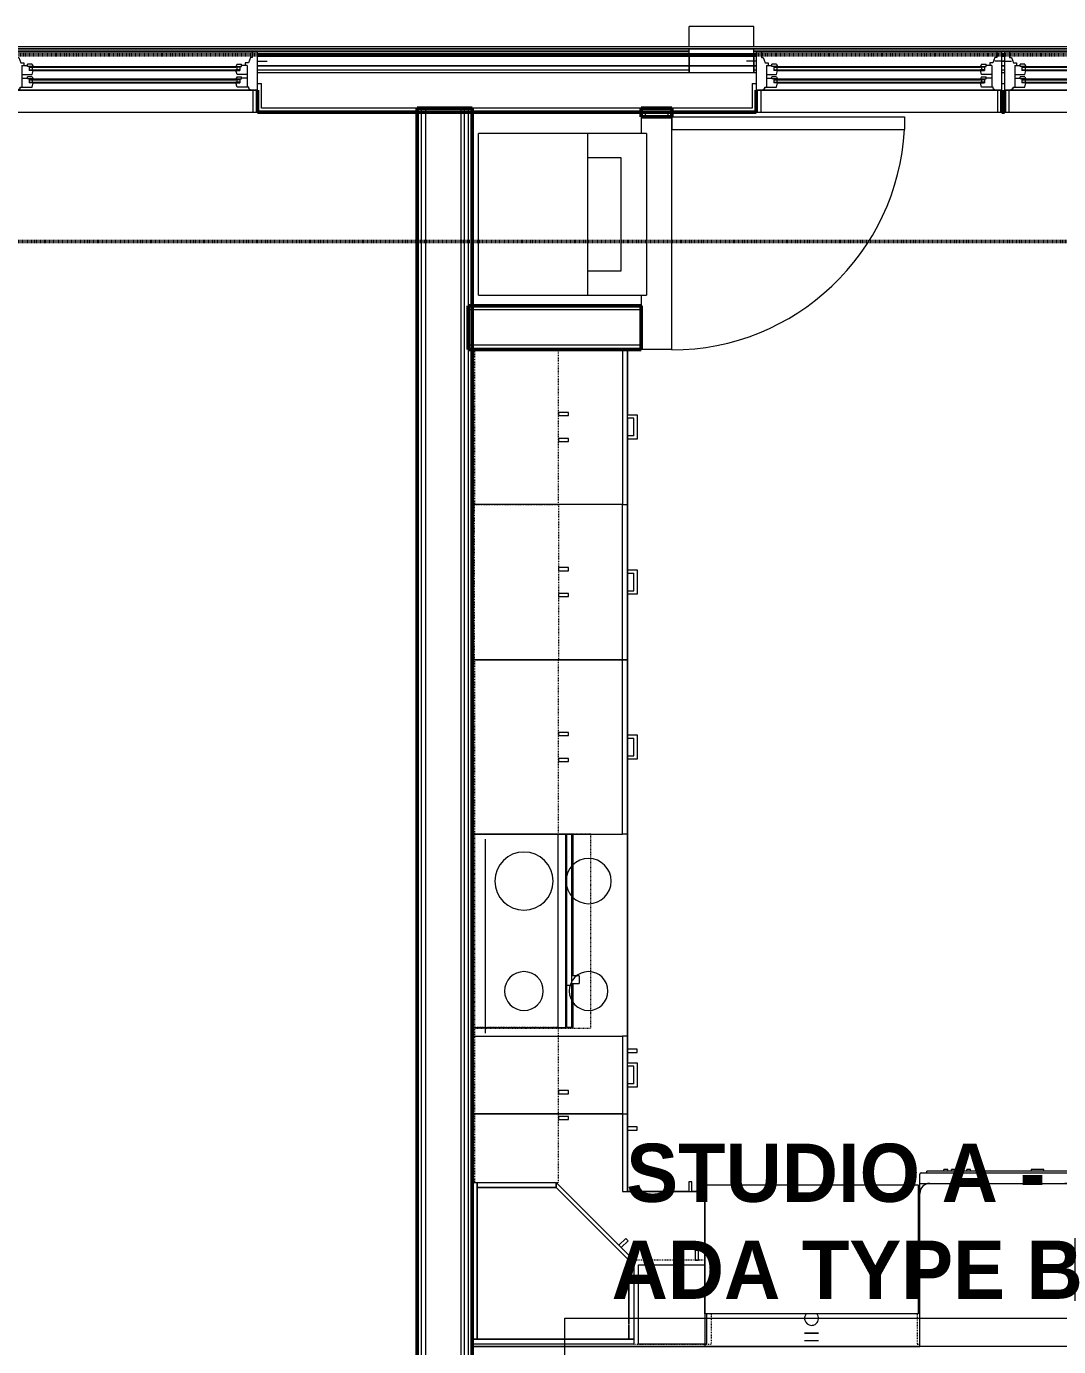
# Model space of a CAD drawing. Header units: inches. Extents: x -4235 to -464, y 9767 to 12347.
# Drawn here: x -3403.4 to -3243.7, y 11918.7 to 12123 of the extents above; entities that cross this region are included whole.
import ezdxf

# ---------------------------------------------------------------- set-up
doc = ezdxf.new("R2010")
doc.units = ezdxf.units.IN
doc.header["$MEASUREMENT"] = 0
for name, pattern in [('Dash', [0.25, 0.125, -0.125]), ('Dash 1_16_', [0.125, 0.0625, -0.0625]), ('Overhead', [0.15625, 0.09375, -0.0625])]:
    doc.linetypes.add(name, pattern=pattern)
for name, color, linetype, lineweight in [('0-1', 7, 'Continuous', 5), ('0-2', 10, 'Continuous', 9), ('A-AREA-IDEN', 2, 'Continuous', 9), ('A-DETL-MBND', 5, 'Continuous', 9), ('A-DOOR-1', 10, 'Continuous', 9), ('A-DOOR-2', 50, 'Continuous', 20), ('A-GENM', 5, 'Continuous', 9), ('A-GLAZ-1', 151, 'Continuous', 9), ('A-GLAZ-2', 151, 'Continuous', 20), ('A-WALL', 113, 'Continuous', 13), ('A-WALL-1', 7, 'Continuous', 50), ('A-WALL-2', 250, 'Continuous', 13), ('A-WALL-3', 10, 'Continuous', 9), ('A-WALL-4', 254, 'Continuous', 9), ('A-WALL-5', 113, 'Continuous', 9), ('A-WALL-6', 113, 'Continuous', 50), ('C-PROP-LINE-1', 91, 'Dash 1_16_', 50), ('I-WALL-1', 7, 'Continuous', 50), ('P-SANR-FIXT-1', 10, 'Continuous', 9), ('P-SANR-FIXT-2', 254, 'Continuous', 9), ('Q-CASE', 31, 'Continuous', 9), ('Q-CASE-1', 254, 'Continuous', 9), ('Q-CASE-2', 10, 'Continuous', 9), ('Q-CASE-3', 254, 'Dash', 9), ('Q-CASE-4', 10, 'Dash', 9), ('Q-SPCQ-1', 10, 'Continuous', 9), ('Q-SPCQ-2', 91, 'Overhead', 9)]:
    doc.layers.add(name, color=color, linetype=linetype, lineweight=lineweight)
doc.styles.add('Century Gothic_B', font='GOTHICB.TTF', dxfattribs={"height": 9})

# ---------------------------------------------------------------- blocks, each defined once
blk = doc.blocks.new('Range - 24_ x 30_-2806124-BACKGROUND - RCP - 3RD FLOOR')
at = {"layer": 'Q-SPCQ-1'}
blk.add_line((0, -22), (30, -22), dxfattribs=at)
for centre, radius, start, end in [((6.5, -6), 3.5, 360, 180), ((23.5, -6), 3, 0, 180), ((6.5, -6), 3.5, 180, 0), ((23.5, -6), 3, 180, 0), ((6.5, -16), 4.5, 0, 180), ((23.5, -16), 3, 360, 180), ((6.5, -16), 4.5, 180, 0), ((23.5, -16), 3, 180, 0)]:
    blk.add_arc(centre, radius, start, end, dxfattribs=at)
blk = doc.blocks.new('Dishwasher_15404 - 34_ counter-547918-BACKGROUND - RCP - 3RD FLOOR')
at = {"layer": 'Q-SPCQ-1'}
for p, q in [((0, 24), (23.68, 24)), ((0, 0), (0, 24)), ((23.68, 24), (25.25, 24)), ((25.25, 24), (26.68, 24)), ((25.25, 24), (25.25, 22.43)), ((26.87, 23.8), (26.87, 0.2)), ((26.87, 22.91), (27.12, 22.91)), ((27.12, 21.39), (27.12, 22.91)), ((25.25, 22.43), (25.25, 1.57)), ((27.12, 20.19), (27.12, 21.39)), ((27.12, 20.28), (27.37, 20.28)), ((27.12, 3.81), (27.12, 20.19)), ((27.12, 19.69), (27.37, 19.69)), ((27.12, 19.1), (27.37, 19.1)), ((27.12, 18.51), (27.37, 18.51)), ((27.37, 19.69), (27.37, 20.28)), ((27.37, 18.51), (27.37, 19.1)), ((27.12, 17.92), (27.37, 17.92)), ((27.12, 17.33), (27.37, 17.33)), ((27.12, 16.74), (27.37, 16.74)), ((27.37, 17.33), (27.37, 17.92)), ((27.37, 16.15), (27.37, 16.74)), ((27.12, 16.15), (27.37, 16.15)), ((27.37, 6.79), (27.12, 6.79)), ((27.37, 5.81), (27.37, 6.79)), ((27.12, 4.82), (27.37, 4.82)), ((27.37, 4.82), (27.37, 5.81)), ((27.12, 2.61), (27.12, 3.81)), ((27.12, 1.09), (27.12, 2.61)), ((23.68, 0), (0, 0)), ((25.25, 1.57), (25.25, 0)), ((26.87, 1.09), (27.12, 1.09)), ((25.25, 0), (23.68, 0)), ((26.68, 0), (25.25, 0))]:
    blk.add_line(p, q, dxfattribs=at)
for centre, radius, start, end in [((23.68, 22.43), 1.57, 360, 90), ((23.68, 22.43), 1.57, 32.077, 42.3359), ((23.68, 22.43), 1.57, 17.8182, 27.5266), ((23.68, 22.43), 1.57, 360, 13.6425), ((26.68, 23.8), 0.197, 360, 90), ((23.68, 1.57), 1.57, 270, 360), ((23.68, 1.57), 1.57, 317.6641, 327.923), ((23.68, 1.57), 1.57, 332.4734, 342.1818), ((23.68, 1.57), 1.57, 346.3575, 360), ((26.68, 0.2), 0.197, 270, 360), ((26.68, 0.2), 0.197, 270, 345)]:
    blk.add_arc(centre, radius, start, end, dxfattribs=at)
blk = doc.blocks.new('SWING - SINGLE - FLUSH - 36_ x 80_ - OFFSET PIVOT DOOR AT MAGIC PAK AND WASHER_DRYER-3199415-BACKGROUND - RCP - 3RD FLOOR')
at = {"layer": 'A-DOOR-1'}
blk.add_arc((18, -2.37), 36.07, 180, 266.8211, dxfattribs=at)
at = {"layer": 'A-DOOR-2'}
for p, q in [((16, -2.37), (16, -38.39)), ((18, -2.37), (16, -2.37)), ((18, -2.37), (18, -38.39)), ((18, -38.39), (16, -38.39))]:
    blk.add_line(p, q, dxfattribs=at)
blk = doc.blocks.new('Stacked Washer and Dryer - 26_x25_ - Private-1372850-BACKGROUND - RCP - 3RD FLOOR')
at = {"layer": 'P-SANR-FIXT-1'}
for p, q in [((26, 12.5), (0, 12.5)), ((0, -12.5), (0, 12.5)), ((16.90625, -12.5), (16.90625, 12.5)), ((26, 12.5), (26, -12.5)), ((22.09375, 8.75), (16.90625, 8.75)), ((22.09375, -8.75), (22.09375, 8.75)), ((16.90625, -8.75), (22.09375, -8.75)), ((0, -12.5), (26, -12.5))]:
    blk.add_line(p, q, dxfattribs=at)
blk = doc.blocks.new('30quot_MicrowaveVent_11166 - 70cm miele oven-2804781-BACKGROUND - RCP - 3RD FLOOR')
at = {"layer": 'Q-CASE-1'}
for p, q in [((8.88, 16.6), (7.69, 16.6)), ((7.69, 16.55), (7.69, 15.39)), ((8.88, 15.39), (8.88, 16.55)), ((7.69, 15.6), (-14.2, 15.6)), ((-14.2, 15.6), (-14.2, 15.39)), ((9.18, 15.39), (-14.2, 15.39)), ((-14.2, 15.39), (-14.2, 14.61)), ((-14.2, 14.61), (9.18, 14.61)), ((-14.2, 14.49), (-14.2, 13.23)), ((15.68, 14.49), (-14.2, 14.49)), ((15.68, 15.6), (8.88, 15.6)), ((9.18, 15.39), (9.18, 14.61)), ((15.68, 15.39), (9.18, 15.39)), ((9.18, 15.39), (9.18, 14.61)), ((9.18, 14.61), (15.68, 14.61)), ((15.68, 15.39), (15.68, 15.6)), ((15.68, 15.39), (15.68, 14.61)), ((15.68, 13.23), (15.68, 14.49)), ((-14.2, 13.23), (-14.2, 0.38)), ((-14.2, 13.23), (15.68, 13.23)), ((15.68, 0.38), (15.68, 13.23))]:
    blk.add_line(p, q, dxfattribs=at)
at = {"layer": 'Q-CASE-2'}
for p, q in [((-14.2, 0.38), (-14.2, 0)), ((-14.2, 0), (15.68, 0)), ((15.68, 0), (15.68, 0.38))]:
    blk.add_line(p, q, dxfattribs=at)
blk = doc.blocks.new('Base Cabinet 3 Drawer 230 - Base Cabinet 3 Drawer 230 27_-2602705-BACKGROUND - RCP - 3RD FLOOR')
at = {"layer": 'Q-CASE-2'}
for p, q in [((-1.14, 24), (-1.14, 25.5)), ((-1.14, 25.5), (2.61, 25.5)), ((2.11, 25), (-0.64, 25)), ((-0.64, 24), (-0.64, 25)), ((2.11, 24), (2.11, 25)), ((2.61, 25.5), (2.61, 24)), ((-12.76, 24), (14.24, 24)), ((-12.76, 23.25), (-12.76, 24)), ((14.24, 23.25), (-12.76, 23.25)), ((-12.76, 23.25), (-12.76, 0)), ((-1.14, 24), (-0.64, 24)), ((2.61, 24), (2.11, 24)), ((14.24, 24), (14.24, 23.25)), ((14.24, 0), (14.24, 23.25)), ((-12.76, 0), (14.24, 0))]:
    blk.add_line(p, q, dxfattribs=at)
blk = doc.blocks.new('Base Cabinet 3 Drawer 230 - Base Cabinet 3 Drawer 230 24_-2578604-BACKGROUND - RCP - 3RD FLOOR')
at = {"layer": 'Q-CASE-2'}
for p, q in [((-1.14, 24), (-1.14, 25.5)), ((-1.14, 25.5), (2.61, 25.5)), ((2.11, 25), (-0.64, 25)), ((-0.64, 24), (-0.64, 25)), ((2.11, 24), (2.11, 25)), ((2.61, 25.5), (2.61, 24)), ((-11.26, 24), (12.74, 24)), ((-11.26, 23.25), (-11.26, 24)), ((12.74, 23.25), (-11.26, 23.25)), ((-11.26, 23.25), (-11.26, 0)), ((-1.14, 24), (-0.64, 24)), ((2.61, 24), (2.11, 24)), ((12.74, 24), (12.74, 23.25)), ((12.74, 0), (12.74, 23.25)), ((-11.26, 0), (12.74, 0))]:
    blk.add_line(p, q, dxfattribs=at)
blk = doc.blocks.new('Single Door 1 Drawer 211 - 211 Base Cabinet Single Door1 Drawer 12_-2706434-BACKGROUND - RCP - 3RD FLOOR')
at = {"layer": 'Q-CASE-2'}
for p, q in [((-11.26, -23.25), (-11.26, 0)), ((-11.26, 0), (0.74, 0)), ((0.74, 0), (0.74, -23.25)), ((-11.26, -23.25), (-11.26, -24)), ((0.74, -23.25), (-11.26, -23.25)), ((-11.26, -24), (0.74, -24)), ((-6.64, -24), (-7.14, -24)), ((-7.14, -25.5), (-7.14, -24)), ((-6.64, -25), (-6.64, -24)), ((-3.89, -25), (-3.89, -24)), ((-3.89, -24), (-3.39, -24)), ((-3.39, -24), (-3.39, -25.5)), ((-1.27, -24), (-1.76, -24)), ((-1.76, -24), (-1.76, -25.5)), ((-1.27, -25.5), (-1.27, -24)), ((0.74, -24), (0.74, -23.25)), ((-3.39, -25.5), (-7.14, -25.5)), ((-6.64, -25), (-3.89, -25)), ((-1.76, -25.5), (-1.27, -25.5))]:
    blk.add_line(p, q, dxfattribs=at)
blk = doc.blocks.new('Base Cabinet Corner 197 - Base Cabinet Corner 197-2565125-BACKGROUND - RCP - 3RD FLOOR')
at = {"layer": 'Q-CASE-2'}
for p, q in [((-23.26, 0), (12.74, 0)), ((-23.26, -36), (-23.26, 0)), ((12.74, 0), (12.74, -24)), ((0.74, -23.25), (0.74, -36)), ((12.74, -23.25), (0.74, -23.25)), ((0.74, -23.25), (0.74, -24)), ((0.74, -24), (0.74, -36)), ((12.74, -24), (0.74, -24)), ((10.73, -24), (10.24, -24)), ((10.24, -24), (10.24, -25.5)), ((10.73, -25.5), (10.73, -24)), ((10.24, -25.5), (10.73, -25.5)), ((2.23, -33.51), (0.73, -33.51)), ((0.73, -33.51), (0.73, -34)), ((0.73, -34), (2.23, -34)), ((2.23, -34), (2.23, -33.51)), ((0.74, -36), (-23.26, -36))]:
    blk.add_line(p, q, dxfattribs=at)
blk = doc.blocks.new('308 - 308 x 24_-2727436-BACKGROUND - RCP - 3RD FLOOR')
at = {"layer": 'Q-CASE'}
for p, q in [((0, -25.19), (-12, -13.19)), ((-12, -13.19), (-11.25, -13.19)), ((-11.25, -13.19), (0, -24.44)), ((0, -24.44), (0, -25.19))]:
    blk.add_line(p, q, dxfattribs=at)
at = {"layer": 'Q-CASE-1'}
for p, q in [((-12, -0.94), (-12, -0.19)), ((-12, -3.31), (-12, -0.94)), ((-12, -0.94), (-11.25, -0.94)), ((12.62, -0.94), (-12, -0.94)), ((-11.25, -3.2), (-11.25, -0.94)), ((-11.25, -0.94), (12.25, -0.94)), ((-11.25, -0.94), (-11.25, -3.2)), ((12.25, -0.94), (12.25, -24.44)), ((12.25, -25.19), (12.25, -0.94)), ((12.25, -0.94), (12.62, -0.94)), ((-12, -13.19), (-12, -3.33)), ((-11.25, -13.19), (-11.25, -3.27)), ((-11.25, -3.27), (-11.25, -13.19)), ((-11.25, -13.19), (-12, -13.19)), ((0, -24.44), (-11.25, -13.19)), ((-10.05, -15.14), (-11.11, -16.2)), ((-11.11, -16.2), (-10.76, -16.55)), ((-10.76, -16.55), (-9.7, -15.49)), ((12.25, -24.44), (0, -24.44)), ((0, -25.19), (0, -24.44)), ((0, -24.44), (12.25, -24.44)), ((12.25, -24.44), (12.25, -25.19)), ((12.25, -25.19), (0, -25.19)), ((12.62, -25.19), (12.25, -25.19))]:
    blk.add_line(p, q, dxfattribs=at)
at = {"layer": 'Q-CASE-2'}
for p, q in [((-12, -0.19), (10.32, -0.19)), ((10.37, -0.19), (12.62, -0.19)), ((12.62, -0.19), (13, -0.19)), ((12.62, -0.94), (13, -0.94)), ((13, -0.94), (12.62, -0.94)), ((13, -0.19), (13, -0.94)), ((13, -0.94), (13, -25.19)), ((13, -25.19), (12.62, -25.19))]:
    blk.add_line(p, q, dxfattribs=at)
blk = doc.blocks.new('300 Series Wall Hung Cabinet_302 - 24_ X 24_-2588623-BACKGROUND - RCP - 3RD FLOOR')
at = {"layer": 'Q-CASE-3'}
for p, q in [((12, -4.87), (12, -0.19)), ((11.6, -13.19), (11.85, -13.19))]:
    blk.add_line(p, q, dxfattribs=at)
at = {"layer": 'Q-CASE-4'}
blk.add_line((12, -0.19), (11.6, -0.19), dxfattribs=at)
blk = doc.blocks.new('300 Series Wall Hung Cabinet_301 - 12_ x 24_-2732593-BACKGROUND - RCP - 3RD FLOOR')
at = {"layer": 'Q-CASE-1'}
for p, q in [((-5.25, -4.87), (-5.25, -0.19)), ((5.25, -0.19), (5.25, -3.41)), ((5.25, -3.44), (5.25, -12.44)), ((5.25, -12.44), (-5, -12.44)), ((-3.51, -13.19), (-4, -13.19)), ((-4, -13.19), (-4, -14.69)), ((-3.51, -14.69), (-3.51, -13.19)), ((-4, -14.69), (-3.51, -14.69))]:
    blk.add_line(p, q, dxfattribs=at)
at = {"layer": 'Q-CASE-2'}
blk.add_line((-5.25, -0.19), (5.25, -0.19), dxfattribs=at)
at = {"layer": 'Q-CASE-3'}
for p, q in [((-6, -0.19), (-6, -4.87)), ((6, -3.31), (6, -0.19)), ((6, -13.19), (6, -3.33)), ((-5, -13.19), (6, -13.19))]:
    blk.add_line(p, q, dxfattribs=at)
at = {"layer": 'Q-CASE-4'}
blk.add_line((6, -0.19), (-6, -0.19), dxfattribs=at)
blk = doc.blocks.new('Base Cabinet 3 Drawer 230 - Base Cabinet 3 Drawer 230 24_-2554933-BACKGROUND - RCP - 3RD FLOOR')
at = {"layer": 'Q-CASE-2'}
for p, q in [((-11.26, -23.25), (-11.26, 0)), ((-11.26, 0), (12.74, 0)), ((12.74, 0), (12.74, -23.25)), ((-11.26, -23.25), (-11.26, -24)), ((12.74, -23.25), (-11.26, -23.25)), ((-11.26, -24), (12.74, -24)), ((-0.64, -24), (-1.14, -24)), ((-1.14, -25.5), (-1.14, -24)), ((-0.64, -25), (-0.64, -24)), ((2.11, -25), (2.11, -24)), ((2.11, -24), (2.61, -24)), ((2.61, -24), (2.61, -25.5)), ((12.74, -24), (12.74, -23.25)), ((2.61, -25.5), (-1.14, -25.5)), ((-0.64, -25), (2.11, -25))]:
    blk.add_line(p, q, dxfattribs=at)
blk = doc.blocks.new('kitchen_faucet_14143 - kitchen_faucet_14143-V72-BACKGROUND - RCP - 3RD FLOOR')
at = {"layer": 'P-SANR-FIXT-2'}
for p, q in [((2.26, -1.08), (2.26, 1.08)), ((2.34, 1.08), (2.34, 1.05)), ((2.34, 1.05), (2.34, -1.08)), ((3.44, 1.05), (3.44, 1.08)), ((3.44, 0.54), (3.44, 1.05)), ((3.44, -1.08), (3.44, 0.54))]:
    blk.add_line(p, q, dxfattribs=at)
for start, end in [(120, 130.3805), (30, 120), (285.1305, 360), (0, 30), (229.6195, 255), (255, 285)]:
    blk.add_arc((0, 0), 1.08, start, end, dxfattribs=at)
blk = doc.blocks.new('Stainless Steel Farmhous Kitchen Sink - Stainless Steel Farmhous Kitchen Sink-2443921-BACKGROUND - RCP - 3RD FLOOR')
at = {"layer": 'P-SANR-FIXT-1'}
for p, q in [((-33, -22.2), (-33, -2.25)), ((-33, -2.25), (0, -2.25)), ((0, -2.25), (0, -22.2)), ((0, -22.2), (-33, -22.2))]:
    blk.add_line(p, q, dxfattribs=at)
blk = doc.blocks.new('300 Series Wall Hung Cabinet_302 - 27_ X 24_-2768166-BACKGROUND - RCP - 3RD FLOOR')
at = {"layer": 'Q-CASE-1'}
for p, q in [((-1.76, -13.19), (-2.25, -13.19)), ((-2.25, -13.19), (-2.25, -14.69)), ((-1.76, -14.69), (-1.76, -13.19)), ((2.24, -13.19), (1.75, -13.19)), ((1.75, -13.19), (1.75, -14.69)), ((2.24, -14.69), (2.24, -13.19)), ((-2.25, -14.69), (-1.76, -14.69)), ((1.75, -14.69), (2.24, -14.69))]:
    blk.add_line(p, q, dxfattribs=at)
at = {"layer": 'Q-CASE-3'}
for p, q in [((-13.5, -0.19), (-13.5, -13.19)), ((13.5, -13.19), (13.5, -0.19)), ((-13.5, -13.19), (13.5, -13.19))]:
    blk.add_line(p, q, dxfattribs=at)
at = {"layer": 'Q-CASE-4'}
blk.add_line((13.5, -0.19), (-13.5, -0.19), dxfattribs=at)
blk = doc.blocks.new('300 Series Wall Hung Cabinet_302 - 24_ X 24_-V75-BACKGROUND - RCP - 3RD FLOOR')
at = {"layer": 'Q-CASE-1'}
for p, q in [((-1.76, 14.69), (-2.25, 14.69)), ((-2.25, 14.69), (-2.25, 13.19)), ((-1.76, 13.19), (-1.76, 14.69)), ((2.24, 14.69), (1.75, 14.69)), ((1.75, 14.69), (1.75, 13.19)), ((2.24, 13.19), (2.24, 14.69)), ((-2.25, 13.19), (-1.76, 13.19)), ((1.75, 13.19), (2.24, 13.19))]:
    blk.add_line(p, q, dxfattribs=at)
at = {"layer": 'Q-CASE-3'}
for p, q in [((-12, 0.19), (-12, 13.19)), ((-12, 13.19), (12, 13.19)), ((12, 13.19), (12, 0.19))]:
    blk.add_line(p, q, dxfattribs=at)
at = {"layer": 'Q-CASE-4'}
blk.add_line((12, 0.19), (-12, 0.19), dxfattribs=at)
blk = doc.blocks.new('300 Series Wall Hung Cabinet_302 - 24_ X 24_-V76-BACKGROUND - RCP - 3RD FLOOR')
at = {"layer": 'Q-CASE-1'}
for p, q in [((-1.76, -13.19), (-2.25, -13.19)), ((-2.25, -13.19), (-2.25, -14.69)), ((-1.76, -14.69), (-1.76, -13.19)), ((2.24, -13.19), (1.75, -13.19)), ((1.75, -13.19), (1.75, -14.69)), ((2.24, -14.69), (2.24, -13.19)), ((-2.25, -14.69), (-1.76, -14.69)), ((1.75, -14.69), (2.24, -14.69))]:
    blk.add_line(p, q, dxfattribs=at)
at = {"layer": 'Q-CASE-3'}
for p, q in [((-12, -0.19), (-12, -13.19)), ((12, -13.19), (12, -0.19)), ((-12, -13.19), (12, -13.19))]:
    blk.add_line(p, q, dxfattribs=at)
at = {"layer": 'Q-CASE-4'}
blk.add_line((12, -0.19), (-12, -0.19), dxfattribs=at)
blk = doc.blocks.new('300 Series Wall Hung Cabinet_302 - 24_ X 24_-V78-BACKGROUND - RCP - 3RD FLOOR')
at = {"layer": 'Q-CASE-1'}
for p, q in [((-1.76, -13.19), (-2.25, -13.19)), ((-2.25, -13.19), (-2.25, -14.69)), ((-1.76, -14.69), (-1.76, -13.19)), ((2.24, -13.19), (1.75, -13.19)), ((1.75, -13.19), (1.75, -14.69)), ((2.24, -14.69), (2.24, -13.19)), ((-2.25, -14.69), (-1.76, -14.69)), ((1.75, -14.69), (2.24, -14.69))]:
    blk.add_line(p, q, dxfattribs=at)
at = {"layer": 'Q-CASE-3'}
for p, q in [((-12, -0.19), (-12, -13.19)), ((-12, -13.19), (12, -13.19))]:
    blk.add_line(p, q, dxfattribs=at)
at = {"layer": 'Q-CASE-4'}
for p, q in [((12, -0.19), (-12, -0.19)), ((12, -13.19), (12, -0.19))]:
    blk.add_line(p, q, dxfattribs=at)
blk = doc.blocks.new('Range_Hood_386 - 30_ Wide-V83-BACKGROUND - RCP - 3RD FLOOR')
at = {"layer": 'Q-SPCQ-2'}
for p, q in [((15, 6), (-15, 6)), ((-15, 6), (-15, -12)), ((15, -12), (15, 6)), ((-15, -12), (15, -12))]:
    blk.add_line(p, q, dxfattribs=at)
blk = doc.blocks.new('CTR - 1st Phase - Unit Layouts_rvt-1-BACKGROUND - RCP - 3RD FLOOR')
at = {"layer": 'A-WALL-1'}
for p, q in [((-3308.35, 12109), (-3308.35, 12110.34)), ((-3308.35, 12110.34), (-3307.72, 12110.34)), ((-3307.72, 12110.34), (-3304.22, 12110.34)), ((-3304.22, 12110.34), (-3303.6, 12110.34)), ((-3303.6, 12110.34), (-3303.6, 12109)), ((-3303.6, 12109), (-3308.35, 12109)), ((-3335.1, 12079.75), (-3308.35, 12079.75)), ((-3335.1, 12073), (-3335.1, 12079.75)), ((-3308.35, 12079.75), (-3308.35, 12073)), ((-3308.35, 12073), (-3335.1, 12073))]:
    blk.add_line(p, q, dxfattribs=at)
at = {"layer": 'A-WALL-2'}
for p, q in [((-3307.72, 12109.71), (-3304.22, 12109.71)), ((-3307.72, 12109.71), (-3307.72, 12109)), ((-3304.22, 12109.71), (-3304.22, 12109)), ((-3308.35, 12079.13), (-3335.1, 12079.13)), ((-3308.35, 12073.63), (-3335.1, 12073.63))]:
    blk.add_line(p, q, dxfattribs=at)
at = {"layer": 'A-WALL-3'}
for p, q in [((-3308.35, 12109), (-3308.35, 12106.4)), ((-3303.6, 12073), (-3303.6, 12109)), ((-3308.35, 12081.4), (-3308.35, 12079.75)), ((-3303.6, 12073), (-3308.35, 12073))]:
    blk.add_line(p, q, dxfattribs=at)
at = {"layer": 'A-WALL-4'}
for p, q in [((-3303.6, 12109), (-3308.35, 12109)), ((-3308.35, 12079.75), (-3308.35, 12073))]:
    blk.add_line(p, q, dxfattribs=at)
at = {"layer": 'A-WALL-5'}
for p, q in [((-3334.47, 12073), (-3334.47, 11918.75)), ((-3310.47, 12073), (-3334.47, 12073)), ((-3334.47, 11918.75), (-3334.47, 12073)), ((-3334.47, 12073), (-3310.47, 12073)), ((-3310.47, 12062.88), (-3310.47, 12073)), ((-3310.47, 12073), (-3310.47, 12062.88)), ((-3310.47, 12062.38), (-3310.47, 12062.88)), ((-3310.47, 12059.63), (-3310.47, 12062.38)), ((-3310.47, 12062.38), (-3310.47, 12059.63)), ((-3310.47, 12059.13), (-3310.47, 12059.63)), ((-3310.47, 12038.88), (-3310.47, 12059.13)), ((-3310.47, 12059.13), (-3310.47, 12038.88)), ((-3310.47, 12038.38), (-3310.47, 12038.88)), ((-3310.47, 12035.63), (-3310.47, 12038.38)), ((-3310.47, 12038.38), (-3310.47, 12035.63)), ((-3310.47, 12035.13), (-3310.47, 12035.63)), ((-3310.47, 12013.38), (-3310.47, 12035.13)), ((-3310.47, 12035.13), (-3310.47, 12013.38)), ((-3310.47, 12012.88), (-3310.47, 12013.38)), ((-3310.47, 12010.13), (-3310.47, 12012.88)), ((-3310.47, 12012.88), (-3310.47, 12010.13)), ((-3310.47, 12009.63), (-3310.47, 12010.13)), ((-3310.47, 11964.73), (-3310.47, 12009.63)), ((-3310.47, 12009.63), (-3310.47, 11964.73)), ((-3310.47, 11964.25), (-3310.47, 11964.73)), ((-3310.47, 11962.62), (-3310.47, 11964.25)), ((-3310.47, 11964.25), (-3310.47, 11962.62)), ((-3310.47, 11962.12), (-3310.47, 11962.62)), ((-3310.47, 11959.37), (-3310.47, 11962.12)), ((-3310.47, 11962.12), (-3310.47, 11959.37)), ((-3310.47, 11958.87), (-3310.47, 11959.37)), ((-3310.47, 11952.73), (-3310.47, 11958.87)), ((-3310.47, 11958.87), (-3310.47, 11952.73)), ((-3310.47, 11952.25), (-3310.47, 11952.73)), ((-3310.47, 11942.75), (-3310.47, 11952.25)), ((-3310.47, 11952.25), (-3310.47, 11942.75)), ((-3300.96, 11942.75), (-3310.47, 11942.75)), ((-3310.47, 11942.75), (-3300.96, 11942.75)), ((-3298.47, 11942.75), (-3300.47, 11942.75)), ((-3300.47, 11942.75), (-3298.47, 11942.75)), ((-3265.22, 11942.75), (-3265.47, 11942.75)), ((-3265.47, 11942.75), (-3265.22, 11942.75)), ((-3334.47, 11918.75), (-3265.22, 11918.75)), ((-3265.22, 11918.75), (-3334.47, 11918.75))]:
    blk.add_line(p, q, dxfattribs=at)
at = {"layer": '0-2'}
for name, p, rotation in [('SWING - SINGLE - FLUSH - 36_ x 80_ - OFFSET PIVOT DOOR AT MAGIC PAK AND WASHER_DRYER-3199415-BACKGROUND - RCP - 3RD FLOOR', (-3305.97, 12091), 89.9999999999749), ('Base Cabinet 3 Drawer 230 - Base Cabinet 3 Drawer 230 24_-2554933-BACKGROUND - RCP - 3RD FLOOR', (-3334.47, 12060.26), 89.99999999994918), ('300 Series Wall Hung Cabinet_302 - 24_ X 24_-V78-BACKGROUND - RCP - 3RD FLOOR', (-3334.29, 12061), 89.99999999999456), ('Base Cabinet 3 Drawer 230 - Base Cabinet 3 Drawer 230 24_-2578604-BACKGROUND - RCP - 3RD FLOOR', (-3334.47, 12037.74), 270.0000000000388), ('300 Series Wall Hung Cabinet_302 - 24_ X 24_-V75-BACKGROUND - RCP - 3RD FLOOR', (-3334.29, 12037), 269.9999999999945), ('Base Cabinet 3 Drawer 230 - Base Cabinet 3 Drawer 230 27_-2602705-BACKGROUND - RCP - 3RD FLOOR', (-3334.47, 12012.24), 270.0000000000388), ('300 Series Wall Hung Cabinet_302 - 27_ X 24_-2768166-BACKGROUND - RCP - 3RD FLOOR', (-3334.29, 12011.5), 89.99999999999456), ('30quot_MicrowaveVent_11166 - 70cm miele oven-2804781-BACKGROUND - RCP - 3RD FLOOR', (-3334.47, 11983.8), 269.9999999999933), ('Range_Hood_386 - 30_ Wide-V83-BACKGROUND - RCP - 3RD FLOOR', (-3322.1, 11983), 269.9999999999571), ('Range - 24_ x 30_-2806124-BACKGROUND - RCP - 3RD FLOOR', (-3310.47, 11997.25), 270.0000000000229), ('300 Series Wall Hung Cabinet_302 - 24_ X 24_-V76-BACKGROUND - RCP - 3RD FLOOR', (-3334.29, 11956.12), 89.99999999999456), ('Single Door 1 Drawer 211 - 211 Base Cabinet Single Door1 Drawer 12_-2706434-BACKGROUND - RCP - 3RD FLOOR', (-3334.47, 11966.01), 89.99999999994918), ('Base Cabinet Corner 197 - Base Cabinet Corner 197-2565125-BACKGROUND - RCP - 3RD FLOOR', (-3334.47, 11942.01), 89.99999999994854), ('Dishwasher_15404 - 34_ counter-547918-BACKGROUND - RCP - 3RD FLOOR', (-3241.22, 11918.75), 90.00000000003523), ('308 - 308 x 24_-2727436-BACKGROUND - RCP - 3RD FLOOR', (-3321.47, 11918.93), 180), ('Stainless Steel Farmhous Kitchen Sink - Stainless Steel Farmhous Kitchen Sink-2443921-BACKGROUND - RCP - 3RD FLOOR', (-3298.47, 11921.56), 180), ('300 Series Wall Hung Cabinet_301 - 12_ x 24_-2732593-BACKGROUND - RCP - 3RD FLOOR', (-3303.47, 11918.93), 180), ('300 Series Wall Hung Cabinet_302 - 24_ X 24_-2588623-BACKGROUND - RCP - 3RD FLOOR', (-3253.62, 11918.93), 180), ('kitchen_faucet_14143 - kitchen_faucet_14143-V72-BACKGROUND - RCP - 3RD FLOOR', (-3281.97, 11923.11), 269.9999999999512)]:
    blk.add_blockref(name, p, dxfattribs=dict(at, rotation=rotation))
blk.add_blockref('Stacked Washer and Dryer - 26_x25_ - Private-1372850-BACKGROUND - RCP - 3RD FLOOR', (-3333.51, 12093.9), dxfattribs=at)
blk = doc.blocks.new('CTR - 1st Phase - Common Walls_rvt-1-BACKGROUND - RCP - 3RD FLOOR')
at = {"layer": 'A-WALL-2'}
for p, q in [((-3342.35, 12110.34), (-3342.35, 11725.36)), ((-3341.72, 12110.34), (-3341.72, 11725.36)), ((-3336.22, 12110.34), (-3336.22, 11725.36)), ((-3335.72, 12110.34), (-3335.72, 11725.36)), ((-3335.1, 12110.34), (-3335.1, 11725.36))]:
    blk.add_line(p, q, dxfattribs=at)
at = {"layer": 'I-WALL-1'}
for p, q in [((-3342.97, 11849.86), (-3342.97, 12110.34)), ((-3342.97, 12110.34), (-3334.47, 12110.34)), ((-3334.47, 12110.34), (-3334.47, 11725.36))]:
    blk.add_line(p, q, dxfattribs=at)
blk = doc.blocks.new('Basic Wall _ EXT - FIBER CEMENT - LARGE - ___-2162455-BACKGROUND - RCP - 3RD FLOOR')
at = {"layer": 'A-WALL-5'}
for p, q in [((-2177.12, 12119.5), (-3861.63, 12119.5)), ((-2177.12, 12119.5), (-3861.63, 12119.5)), ((-2177.12, 12119.48), (-3861.62, 12119.48)), ((-2177.12, 12119.46), (-3861.6, 12119.46)), ((-2177.12, 12119.46), (-3861.6, 12119.46)), ((-2177.12, 12119.46), (-3861.59, 12119.46)), ((-2066.71, 12119.8), (-3738.82, 12119.8)), ((-3290.54, 12116.87), (-3367.71, 12116.87)), ((-3290.54, 12116.87), (-3367.71, 12116.87)), ((-3367.71, 12116.84), (-3290.54, 12116.84)), ((-3290.54, 12116.84), (-3367.71, 12116.84)), ((-3252.51, 12116.84), (-3252.14, 12116.84)), ((-3252.14, 12116.84), (-3252.51, 12116.84)), ((-3252.14, 12116.87), (-3252.5, 12116.87)), ((-3252.14, 12116.87), (-3252.5, 12116.87))]:
    blk.add_line(p, q, dxfattribs=at)
blk = doc.blocks.new('Basic Wall _ EXT - FIBER CEMENT - SMALL - ___-2145929-BACKGROUND - RCP - 3RD FLOOR')
at = {"layer": 'A-WALL-5'}
for p, q in [((-3300.91, 12119.12), (-3549.34, 12119.12)), ((-3300.91, 12119.05), (-3549.34, 12119.05)), ((-3300.91, 12118.67), (-3367.71, 12118.67)), ((-3300.91, 12118.59), (-3367.71, 12118.59)), ((-3300.91, 12118.59), (-3367.71, 12118.59)), ((-3057.93, 12119.12), (-3290.91, 12119.12)), ((-3057.93, 12119.05), (-3290.91, 12119.05)), ((-3290.54, 12118.67), (-3290.91, 12118.67)), ((-3290.54, 12118.59), (-3290.91, 12118.59)), ((-3290.54, 12118.59), (-3290.91, 12118.59)), ((-3252.14, 12118.67), (-3252.51, 12118.67)), ((-3252.14, 12118.59), (-3252.51, 12118.59)), ((-3252.14, 12118.59), (-3252.51, 12118.59)), ((-3300.91, 12116.17), (-3367.71, 12116.17)), ((-3300.91, 12116.17), (-3367.71, 12116.17)), ((-3290.54, 12116.17), (-3290.91, 12116.17)), ((-3290.54, 12116.17), (-3290.91, 12116.17)), ((-3252.14, 12116.17), (-3252.51, 12116.17)), ((-3252.14, 12116.17), (-3252.51, 12116.17))]:
    blk.add_line(p, q, dxfattribs=at)
blk = doc.blocks.new('Window-Double_Hung-Andersen-400_Series-Tilt_Wash - DOUBLE HUNG - COTTAGE - 3RD FLOOR-2888224-BACKGROUND - RCP - 3RD FLOOR')
at = {"layer": 'A-GLAZ-1'}
for p, q in [((-16.29, 2.5), (-15.7, 2.5)), ((-16.29, 2.12), (-15.7, 2.12)), ((-15.82, 2.5), (-15.82, 2.12)), ((-15.7, 2.63), (15.7, 2.63)), ((-15.7, 2.5), (15.7, 2.5)), ((-15.7, 2.12), (15.7, 2.12)), ((16.29, 2.5), (15.7, 2.5)), ((16.29, 2.12), (15.7, 2.12)), ((15.82, 2.5), (15.82, 2.12)), ((-16.29, 0.56), (-15.7, 0.56)), ((-16.29, 0.19), (-15.7, 0.19)), ((-15.82, 0.56), (-15.82, 0.19)), ((-15.7, 2), (15.7, 2)), ((-15.7, 0.69), (15.7, 0.69)), ((-15.7, 0.56), (15.7, 0.56)), ((-15.7, 0.19), (15.7, 0.19)), ((-15.7, 0.06), (15.7, 0.06)), ((16.29, 0.56), (15.7, 0.56)), ((16.29, 0.19), (15.7, 0.19)), ((15.82, 0.56), (15.82, 0.19)), ((18.95, -1.06), (-18.95, -1.06)), ((-18.95, -1.06), (-18.95, -4.44)), ((-18.32, -1.06), (-18.32, -4.44)), ((18.32, -1.06), (18.32, -4.44)), ((18.95, -4.44), (18.95, -1.06)), ((-19.01, -2.44), (-19.01, -3.94)), ((-19.01, -2.44), (-18.95, -2.44)), ((-19.01, -3.94), (-18.95, -3.94)), ((18.95, -2.44), (19.01, -2.44)), ((18.95, -3.94), (19.01, -3.94)), ((19.01, -3.94), (19.01, -2.44)), ((-18.95, -4.44), (18.95, -4.44))]:
    blk.add_line(p, q, dxfattribs=at)
at = {"layer": 'A-GLAZ-2'}
for p, q in [((19.01, 4.81), (-19.01, 4.81)), ((-19.01, 4.81), (-19.01, -1.06)), ((-18.2, 4.81), (-18.2, 4)), ((18.2, 4.81), (18.2, 4)), ((19.01, -1.06), (19.01, 4.81)), ((-19.01, 3.44), (-20.51, 3.44)), ((-18.2, 4), (-17.92, 4)), ((-17.92, 4), (-17.61, 3.19)), ((-17.61, 3.19), (-17.14, 3.19)), ((-17.42, 2.75), (-16.57, 2.75)), ((-17.42, 2.75), (-17.42, -0.56)), ((-17.14, 3.19), (-17.14, 2.75)), ((-15.86, 2.97), (-16.57, 2.97)), ((-16.57, 2.63), (-16.57, 2.97)), ((-15.7, 2.63), (-16.57, 2.63)), ((-16.29, 2.63), (-16.29, 2)), ((-15.86, 2.97), (-15.7, 2.63)), ((15.86, 2.97), (15.7, 2.63)), ((15.7, 2.63), (16.57, 2.63)), ((15.86, 2.97), (16.57, 2.97)), ((16.29, 2.63), (16.29, 2)), ((16.57, 2.63), (16.57, 2.97)), ((17.42, 2.75), (16.57, 2.75)), ((17.14, 3.19), (17.14, 2.75)), ((17.61, 3.19), (17.14, 3.19)), ((17.42, 2.75), (17.42, -0.56)), ((17.92, 4), (17.61, 3.19)), ((18.2, 4), (17.92, 4)), ((19.01, 3.44), (20.51, 3.44)), ((-17.42, 1.37), (-15.86, 1.37)), ((-17.42, 0.81), (-16.57, 0.81)), ((-15.86, 1.03), (-16.57, 1.03)), ((-16.57, 0.69), (-16.57, 1.03)), ((-15.7, 0.69), (-16.57, 0.69)), ((-15.7, 2), (-16.29, 2)), ((-16.29, 0.69), (-16.29, 0.06)), ((-15.7, 0.06), (-16.29, 0.06)), ((-15.86, 1.37), (-15.7, 2)), ((-15.86, 1.03), (-15.7, 0.69)), ((-15.86, -0.56), (-15.7, 0.06)), ((15.7, 2), (16.29, 2)), ((15.86, 1.37), (15.7, 2)), ((15.86, 1.03), (15.7, 0.69)), ((15.7, 0.69), (16.57, 0.69)), ((15.7, 0.06), (16.29, 0.06)), ((15.86, -0.56), (15.7, 0.06)), ((17.42, 1.37), (15.86, 1.37)), ((15.86, 1.03), (16.57, 1.03)), ((16.29, 0.69), (16.29, 0.06)), ((16.57, 0.69), (16.57, 1.03)), ((17.42, 0.81), (16.57, 0.81)), ((-19.01, -1.06), (19.01, -1.06)), ((-17.67, -0.78), (-18, -1.06)), ((-17.67, -0.78), (-17.67, -0.56)), ((-17.67, -0.56), (-15.86, -0.56)), ((17.67, -0.56), (15.86, -0.56)), ((17.67, -0.78), (17.67, -0.56)), ((17.67, -0.78), (18, -1.06))]:
    blk.add_line(p, q, dxfattribs=at)
blk = doc.blocks.new('Family1 - SCUPPER - east_west-V125-BACKGROUND - RCP - 3RD FLOOR')
at = {"layer": 'A-DETL-MBND'}
for p, q in [((-5, -1.69), (-5, -2.68)), ((5, -1.69), (5, -2.69)), ((-5, -2.69), (-5, -4.18)), ((5, -2.69), (5, -4.23)), ((-5, -4.29), (-5, -4.44)), ((-5, -4.44), (-5, -5.31)), ((-5, -5.31), (-5, -5.46)), ((-5, -5.63), (-5, -8.81)), ((5, -4.3), (5, -4.4)), ((5, -4.44), (5, -5.31)), ((5, -5.31), (5, -5.46)), ((5, -5.63), (5, -8.81)), ((-5, -8.81), (5, -8.81))]:
    blk.add_line(p, q, dxfattribs=at)
blk = doc.blocks.new('Family - ___-2835860-BACKGROUND - RCP - 3RD FLOOR')
at = {"layer": 'C-PROP-LINE-1'}
blk.add_line((-2636.92, 12118.59), (-3860.72, 12118.59), dxfattribs=at)
blk = doc.blocks.new('Family - ___-2835903-BACKGROUND - RCP - 3RD FLOOR')
at = {"layer": 'C-PROP-LINE-1'}
blk.add_line((-2096.82, 12089.69), (-3831.82, 12089.69), dxfattribs=at)
blk = doc.blocks.new('Family - ___-2835932-BACKGROUND - RCP - 3RD FLOOR')
at = {"layer": 'C-PROP-LINE-1'}
blk.add_line((-2067.92, 12118.59), (-3860.72, 12118.59), dxfattribs=at)

msp = doc.modelspace()

# ---------------------------------------------------------------- linework, layer by layer
at = {"layer": 'A-AREA-IDEN', "flags": 128}
msp.add_lwpolyline([(-3320.14, 11923.16), (-3235.64, 11923.16), (-3235.64, 11901.66), (-3320.14, 11901.66)], close=True, dxfattribs=at)
at = {"layer": 'A-WALL'}
for p, q in [((-3367.71, 12118.34), (-3290.54, 12118.34)), ((-3252.51, 12118.34), (-3252.14, 12118.34)), ((-3367.71, 12116.84), (-3290.54, 12116.84)), ((-3252.51, 12116.84), (-3252.14, 12116.84)), ((-3367.71, 12115.84), (-3290.54, 12115.84)), ((-3252.51, 12115.84), (-3252.14, 12115.84)), ((-3367.71, 12114.15), (-3367.09, 12114.15)), ((-3367.09, 12110.34), (-3367.09, 12114.15)), ((-3291.16, 12114.15), (-3290.54, 12114.15)), ((-3291.16, 12114.15), (-3291.16, 12110.34)), ((-3252.51, 12114.15), (-3252.14, 12114.15)), ((-3291.16, 12110.34), (-3367.09, 12110.34))]:
    msp.add_line(p, q, dxfattribs=at)
at = {"layer": 'A-WALL-5'}
for p, q in [((-3300.91, 12118.56), (-3300.91, 12118.45)), ((-3300.91, 12118.38), (-3300.91, 12115.84)), ((-3290.91, 12118.59), (-3290.91, 12118.45)), ((-3290.91, 12118.33), (-3290.91, 12116.84)), ((-3290.91, 12116.83), (-3290.91, 12115.84)), ((-3367.77, 12109.71), (-3367.71, 12109.71)), ((-3290.54, 12109.71), (-3290.47, 12109.71)), ((-3252.51, 12109.71), (-3252.57, 12109.71)), ((-3252.14, 12109.71), (-3252.07, 12109.71))]:
    msp.add_line(p, q, dxfattribs=at)
at = {"layer": 'A-WALL-6'}
for p, q in [((-3367.71, 12118.59), (-3290.54, 12118.59)), ((-3252.51, 12118.59), (-3252.14, 12118.59)), ((-3367.71, 12109.71), (-3367.71, 12113.09)), ((-3290.54, 12113.09), (-3290.54, 12109.71)), ((-3252.51, 12109.71), (-3252.51, 12113.09)), ((-3252.14, 12113.09), (-3252.14, 12109.71)), ((-3290.54, 12109.71), (-3367.71, 12109.71)), ((-3252.14, 12109.71), (-3252.51, 12109.71))]:
    msp.add_line(p, q, dxfattribs=at)

# ---------------------------------------------------------------- block references
at = {"layer": '0-1'}
for name in ['CTR - 1st Phase - Unit Layouts_rvt-1-BACKGROUND - RCP - 3RD FLOOR', 'CTR - 1st Phase - Common Walls_rvt-1-BACKGROUND - RCP - 3RD FLOOR']:
    msp.add_blockref(name, (0, 0), dxfattribs=at)
at = {"layer": 'A-GENM', "rotation": 180}
msp.add_blockref('Family1 - SCUPPER - east_west-V125-BACKGROUND - RCP - 3RD FLOOR', (-3295.91, 12114.15), dxfattribs=at)
at = {"layer": 'A-GLAZ-1'}
for p in [(-3386.72, 12114.15), (-3271.52, 12114.15), (-3233.12, 12114.15)]:
    msp.add_blockref('Window-Double_Hung-Andersen-400_Series-Tilt_Wash - DOUBLE HUNG - COTTAGE - 3RD FLOOR-2888224-BACKGROUND - RCP - 3RD FLOOR', p, dxfattribs=at)
at = {"layer": 'A-WALL-5'}
for name in ['Basic Wall _ EXT - FIBER CEMENT - SMALL - ___-2145929-BACKGROUND - RCP - 3RD FLOOR', 'Basic Wall _ EXT - FIBER CEMENT - LARGE - ___-2162455-BACKGROUND - RCP - 3RD FLOOR']:
    msp.add_blockref(name, (0, 0), dxfattribs=at)
at = {"layer": 'C-PROP-LINE-1'}
for name in ['Family - ___-2835860-BACKGROUND - RCP - 3RD FLOOR', 'Family - ___-2835932-BACKGROUND - RCP - 3RD FLOOR', 'Family - ___-2835903-BACKGROUND - RCP - 3RD FLOOR']:
    msp.add_blockref(name, (0, 0), dxfattribs=at)

# ---------------------------------------------------------------- texts
at = {"layer": 'A-AREA-IDEN', "char_height": 9, "attachment_point": 1, "style": 'Century Gothic_B'}
for s, insert, width in [('STUDIO A -', (-3310.64, 11950.13), 79.083), ('ADA TYPE B', (-3312.89, 11935.13), 84.537)]:
    msp.add_mtext(s, dxfattribs=dict(at, insert=insert, width=width))

doc.saveas('drawing.dxf')
